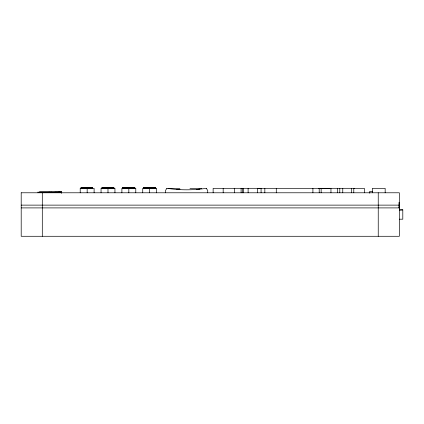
<?xml version="1.0" encoding="UTF-8"?>
<svg xmlns="http://www.w3.org/2000/svg" width="424" height="424" viewBox="0 0 424 424"><rect width="100%" height="100%" fill="white"/><g stroke="black" fill="none" stroke-linecap="round" stroke-linejoin="round"><path stroke-width="0.64" d="M42.299 236.285L42.299 192.782M61.416 193.365L61.416 191.733M80.21 192.782L80.21 188.314L94.107 188.314L94.107 192.782M81.016 188.314L81.016 187.715L92.639 187.715L92.639 188.314M81.058 188.314L81.09 187.715M81.185 188.314L81.185 187.715M81.313 188.314L81.313 187.715M81.392 188.314L81.392 187.715M81.689 188.314L81.678 187.715M82.166 188.314L82.166 187.715M82.224 188.314L82.198 187.715M82.399 188.314L82.399 187.715M82.5 188.314L82.5 187.715M82.691 188.314L82.685 187.715M82.823 188.314L82.823 187.715M83.019 187.715L83.067 188.314L83.093 187.715M83.592 188.314L83.592 187.715M83.682 188.314L83.676 187.715M84.063 188.314L84.063 187.715M84.493 188.314L84.493 187.715M85.012 188.314L85.012 187.715M85.335 188.314L85.335 187.715M85.542 188.314L85.542 187.715M86.682 188.314L86.682 187.715M86.825 188.314L86.825 187.715M87.159 192.782L87.159 188.314M87.572 188.314L87.572 187.715M87.689 188.314L87.689 187.715M88.113 188.314L88.118 187.715M88.346 188.314L88.346 187.715M88.648 188.314L88.648 187.715M89.162 188.314L89.188 187.715M89.517 188.314L89.517 187.715M89.978 188.314L90.036 187.715M90.073 188.314L90.073 187.715M90.439 188.314L90.439 187.715M90.561 188.314L90.561 187.715M90.667 188.314L90.667 187.715M90.964 188.314L90.964 187.715M91.022 188.314L91.022 187.715M91.165 188.314L91.165 187.715M91.25 188.314L91.282 187.715M91.425 188.314L91.43 187.715M91.494 188.314L91.483 187.715M91.823 188.314L91.823 187.715M91.971 188.314L91.971 187.715M92.273 188.314L92.262 187.715M92.474 188.314L92.474 187.715M92.549 188.314L92.596 187.715M101.05 192.782L101.05 188.314L114.946 188.314L114.946 192.782M101.855 188.314L101.861 187.715L113.939 187.715L113.939 188.314M101.983 188.314L101.998 187.715M102.195 188.314L102.232 187.715M102.317 188.314L102.317 187.715M102.486 188.314L102.486 187.715L102.555 188.314M102.703 188.314L102.703 187.715M102.815 188.314L102.815 187.715M102.862 188.314L102.862 187.715M102.963 188.314L102.963 187.715M103.037 188.314L103.069 187.715M103.255 188.314L103.255 187.715M103.318 188.314L103.318 187.715M103.387 188.314L103.403 187.715M103.483 188.314L103.483 187.715M103.599 188.314L103.567 187.715M103.71 188.314L103.71 187.715M103.774 188.314L103.785 187.715M103.944 188.314L103.944 187.715M104.044 188.314L104.081 187.715M104.187 188.314L104.187 187.715M104.458 188.314L104.458 187.715M104.765 188.314L104.781 187.715M105.004 188.314L105.03 187.715M105.147 188.314L105.147 187.715M105.21 188.314L105.21 187.715M105.375 188.314L105.375 187.715M105.703 188.314L105.74 187.715M105.83 188.314L105.83 187.715M105.868 188.314L105.931 187.715M105.974 188.314L105.968 187.715M106.122 188.314L106.201 187.715M106.223 188.314L106.281 187.715M106.44 188.314L106.44 187.715M106.61 188.314L106.631 187.715L106.684 188.314M106.758 188.314L106.763 187.715M106.89 188.314L106.89 187.715M107.087 188.314L107.018 187.715M107.145 188.314L107.145 187.715M107.272 188.314L107.272 187.715M107.362 188.314L107.367 187.715M107.484 188.314L107.521 187.715M107.601 188.314L107.601 187.715M107.648 188.314L107.648 187.715M107.781 188.314L107.781 187.715M107.85 188.314L107.855 187.715M107.998 192.782L107.977 187.715M108.078 187.715L108.147 188.314L108.231 187.715M108.592 188.314L108.56 187.715M108.623 188.314L108.623 187.715M108.793 188.314L108.793 187.715M109.026 188.314L109.01 187.715M109.159 188.314L109.159 187.715M109.286 188.314L109.286 187.715M109.53 187.715L109.546 188.314L109.593 187.715M109.662 188.314L109.673 187.715M109.779 188.314L109.779 187.715M110.123 188.314L110.182 187.715M110.235 188.314L110.256 187.715M110.415 188.314L110.415 187.715M110.521 188.314L110.521 187.715M110.643 188.314L110.643 187.715M110.743 188.314L110.743 187.715M110.908 188.314L110.945 187.715L110.993 188.314M111.136 188.314L111.157 187.715L111.189 188.314M111.242 188.314L111.242 187.715M111.501 188.314L111.501 187.715M111.57 188.314L111.538 187.715M111.623 188.314L111.655 187.715M111.851 188.314L111.809 187.715M111.883 188.314L111.883 187.715M112.111 188.314L112.09 187.715M112.381 188.314L112.381 187.715M112.556 188.314L112.556 187.715M112.599 188.314L112.593 187.715M112.731 188.314L112.731 187.715M112.837 188.314L112.853 187.715M113.012 188.314L113.033 187.715M113.171 188.314L113.171 187.715M113.288 188.314L113.288 187.715M113.436 188.314L113.404 187.715M113.664 188.314L113.669 187.715M113.828 188.314L113.828 187.715M121.889 192.782L121.889 188.314L135.781 188.314L135.781 192.782M122.626 188.314L122.626 187.715L134.88 187.715L134.832 188.314L134.795 187.715M122.716 188.314L122.684 187.715M122.849 188.314L122.849 187.715M122.976 188.314L122.933 187.715M123.119 188.314L123.119 187.715M123.257 188.314L123.257 187.715M123.336 187.715L123.336 188.314L123.405 187.715M123.501 188.314L123.501 187.715M123.575 188.314L123.575 187.715M123.744 188.314L123.776 187.715M123.824 188.314L123.824 187.715M123.914 188.314L123.914 187.715M123.978 188.314L123.967 187.715M124.206 188.314L124.206 187.715M124.343 188.314L124.317 187.715M124.449 188.314L124.598 187.715M124.751 188.314L124.751 187.715M124.804 188.314L124.804 187.715M124.953 188.314L124.99 187.715M125.154 188.314L125.122 187.715M125.287 188.314L125.239 187.715M125.425 188.314L125.425 187.715M125.509 188.314L125.509 187.715M125.658 188.314L125.658 187.715M125.753 188.314L125.806 187.715M125.96 188.314L125.928 187.715M126.114 188.314L126.114 187.715M126.241 188.314L126.241 187.715M126.432 188.314L126.432 187.715M126.479 188.314L126.479 187.715M126.559 188.314L126.559 187.715M126.681 188.314L126.681 187.715M126.94 188.314L126.94 187.715M127.057 188.314L127.126 187.715L127.147 188.314M127.407 188.314L127.407 187.715M127.454 188.314L127.454 187.715M127.619 188.314L127.629 187.715M127.921 188.314L127.921 187.715M128.032 187.715L128.117 188.314L128.159 187.715M128.202 188.314L128.202 187.715M128.446 188.314L128.446 187.715L128.546 188.314M128.626 188.314L128.626 187.715M128.774 188.314L128.748 187.715M128.838 192.782L128.827 187.715M128.917 188.314L128.965 187.715M129.06 188.314L129.06 187.715M129.092 188.314L129.135 187.715M129.251 188.314L129.214 187.715M129.32 188.314L129.336 187.715M129.431 188.314L129.431 187.715M129.559 188.314L129.559 187.715M129.654 188.314L129.654 187.715M129.988 188.314L129.988 187.715M130.11 188.314L130.11 187.715M130.189 188.314L130.189 187.715M130.253 188.314L130.306 187.715L130.369 188.314M130.46 188.314L130.46 187.715M130.576 188.314L130.576 187.715M130.74 188.314L130.74 187.715M130.767 188.314L130.831 187.715M131.626 188.314L131.626 187.715M131.938 188.314L131.949 187.715M132.044 188.314L132.076 187.715M132.675 188.314L132.648 187.715M132.765 188.314L132.717 187.715M133.131 188.314L133.131 187.715M133.226 188.314L133.226 187.715M133.359 188.314L133.359 187.715M133.581 188.314L133.576 187.715M133.634 188.314L133.634 187.715M133.714 188.314L133.73 187.715M134.053 188.314L134.053 187.715M134.127 188.314L134.143 187.715M134.318 188.314L134.318 187.715M134.456 188.314L134.456 187.715M134.551 188.314L134.551 187.715M134.689 188.314L134.689 187.715M142.729 192.782L142.729 188.314L156.62 188.314L156.62 192.782M143.535 188.314L143.535 187.715L155.396 187.715L155.396 188.314M143.598 188.314L143.588 187.715M143.789 188.314L143.831 187.715M143.969 188.314L143.969 187.715M144.033 188.314L144.033 187.715M144.118 188.314L144.118 187.715M144.324 188.314L144.324 187.715M144.425 188.314L144.425 187.715M144.568 188.314L144.568 187.715M144.69 188.314L144.69 187.715M144.732 188.314L144.907 187.715M145.215 188.314L145.172 187.715M145.374 188.314L145.374 187.715M145.448 188.314L145.448 187.715M145.564 188.314L145.564 187.715M145.718 188.314L145.734 187.715M145.904 188.314L145.93 187.715M146.063 188.314L146.063 187.715M146.137 188.314L146.137 187.715M146.381 188.314L146.312 187.715M146.582 188.314L146.582 187.715M146.741 188.314L146.741 187.715M146.927 188.314L146.927 187.715M147.096 188.314L147.064 187.715M147.117 188.314L147.117 187.715M147.944 188.314L147.944 187.715M148.04 188.314L148.04 187.715M148.108 188.314L148.108 187.715M148.321 188.314L148.321 187.715M148.501 188.314L148.501 187.715M148.654 188.314L148.654 187.715M148.935 188.314L148.925 187.715M149.121 188.314L149.121 187.715M149.28 188.314L149.28 187.715M149.365 188.314L149.402 187.715M149.54 188.314L149.54 187.715M149.677 192.782L149.677 188.314M149.9 188.314L149.9 187.715M150.08 188.314L150.08 187.715M150.319 188.314L150.35 187.715M150.451 188.314L150.446 187.715M150.801 188.314L150.753 187.715M150.864 188.314L150.864 187.715M151.066 188.314L151.066 187.715M151.188 188.314L151.188 187.715M151.315 188.314L151.315 187.715M151.394 188.314L151.421 187.715M151.501 188.314L151.501 187.715M151.781 188.314L151.781 187.715M151.819 188.314L151.819 187.715M151.909 187.715L151.967 188.314L151.967 187.715M152.099 188.314L152.131 187.715M152.205 188.314L152.216 187.715L152.237 188.314M152.391 188.314L152.391 187.715M152.539 188.314L152.539 187.715M152.725 187.715L152.741 188.314L152.773 187.715M152.863 188.314L152.873 187.715M152.963 188.314L152.942 187.715M153.165 188.314L153.149 187.715M153.334 188.314L153.334 187.715M153.462 188.314L153.382 187.715M153.509 188.314L153.499 187.715M153.673 188.314L153.673 187.715M153.764 188.314L153.764 187.715M153.891 188.314L153.875 187.715M153.965 188.314L153.949 187.715M154.013 188.314L154.013 187.715M154.103 188.314L154.103 187.715M154.294 188.314L154.352 187.715M154.389 188.314L154.416 187.715M154.649 188.314L154.649 187.715M154.765 188.314L154.787 187.715M154.972 188.314L155.046 187.715M155.062 188.314L155.115 187.715M155.163 188.314L155.205 187.715M155.258 188.314L155.258 187.715M165.466 192.782L165.466 190.546L166.844 188.314M207.723 192.782L207.723 190.546L206.345 188.314M213.134 192.782L213.134 188.378L234.774 188.378M223.172 192.782L223.172 188.378M234.578 192.782L234.578 188.378M241.102 192.782L241.102 188.314M242.554 192.782L242.554 188.314M243.487 192.782L243.487 188.314M248.114 192.782L248.114 188.314M257.607 192.782L257.607 188.314M261.078 192.782L261.078 188.314L234.154 188.314M264.836 192.782L264.836 188.378M276.284 192.782L276.284 188.378M312.912 192.782L312.912 188.378M319.214 192.782L319.214 188.314M321.138 192.782L321.138 188.314M330.959 192.782L330.959 188.314M337.652 192.782L337.652 188.314M339.799 192.782L339.799 188.314M342.767 192.782L342.767 188.314M351.385 192.782L351.385 188.314M353.78 192.782L353.78 188.378L364.396 188.378L364.396 192.782M369.755 193.238L369.755 191.314L372.42 191.314M372.314 192.782L372.314 188.378L385.172 188.378L385.172 192.782M378.24 236.285L378.24 192.782M399.159 207.903L399.159 202.243L399.069 207.903M399.276 207.903L399.286 205.126M196.482 189.427L199.773 189.141M402.8 209.864L399.339 209.997L402.8 209.864L402.8 219.197L399.382 219.197M318.737 188.314L354.305 188.314M168.074 188.378L179.866 188.378M189.978 188.378L201.776 188.378M258.672 188.378L329.591 188.378M39.485 191.733L61.697 191.733M54.781 192.189L55.788 192.189M55.947 192.189L57.15 192.189M59.948 192.189L60.971 192.194M21.2 205.126L399.339 205.126M21.2 207.903L399.339 207.903M59.143 192.189L59.519 192.189M59.842 192.189L57.754 192.189L58.231 192.189M58.745 192.189L59.212 192.189M60.091 192.189L60.611 192.189M61.337 192.194L37.63 192.183M48.824 192.189L49.12 192.189M49.279 192.189L49.592 192.189M50.769 192.189L51.081 192.189M51.24 192.189L51.532 192.189M176.707 189.427L180.004 189.634M206.345 188.32A132.028 132.028 0 0 1 166.844 188.32M21.2 192.782L21.2 236.285L399.339 236.285L399.339 192.782L21.2 192.782M104.336 187.715L104.336 188.314L104.373 187.715M104.58 187.715L104.58 188.314L104.638 187.715M112.206 187.715L112.206 188.314L112.217 187.715M129.792 187.715L129.792 188.314L129.802 187.715M145.072 187.715L145.072 188.314L145.114 187.715"/></g></svg>
